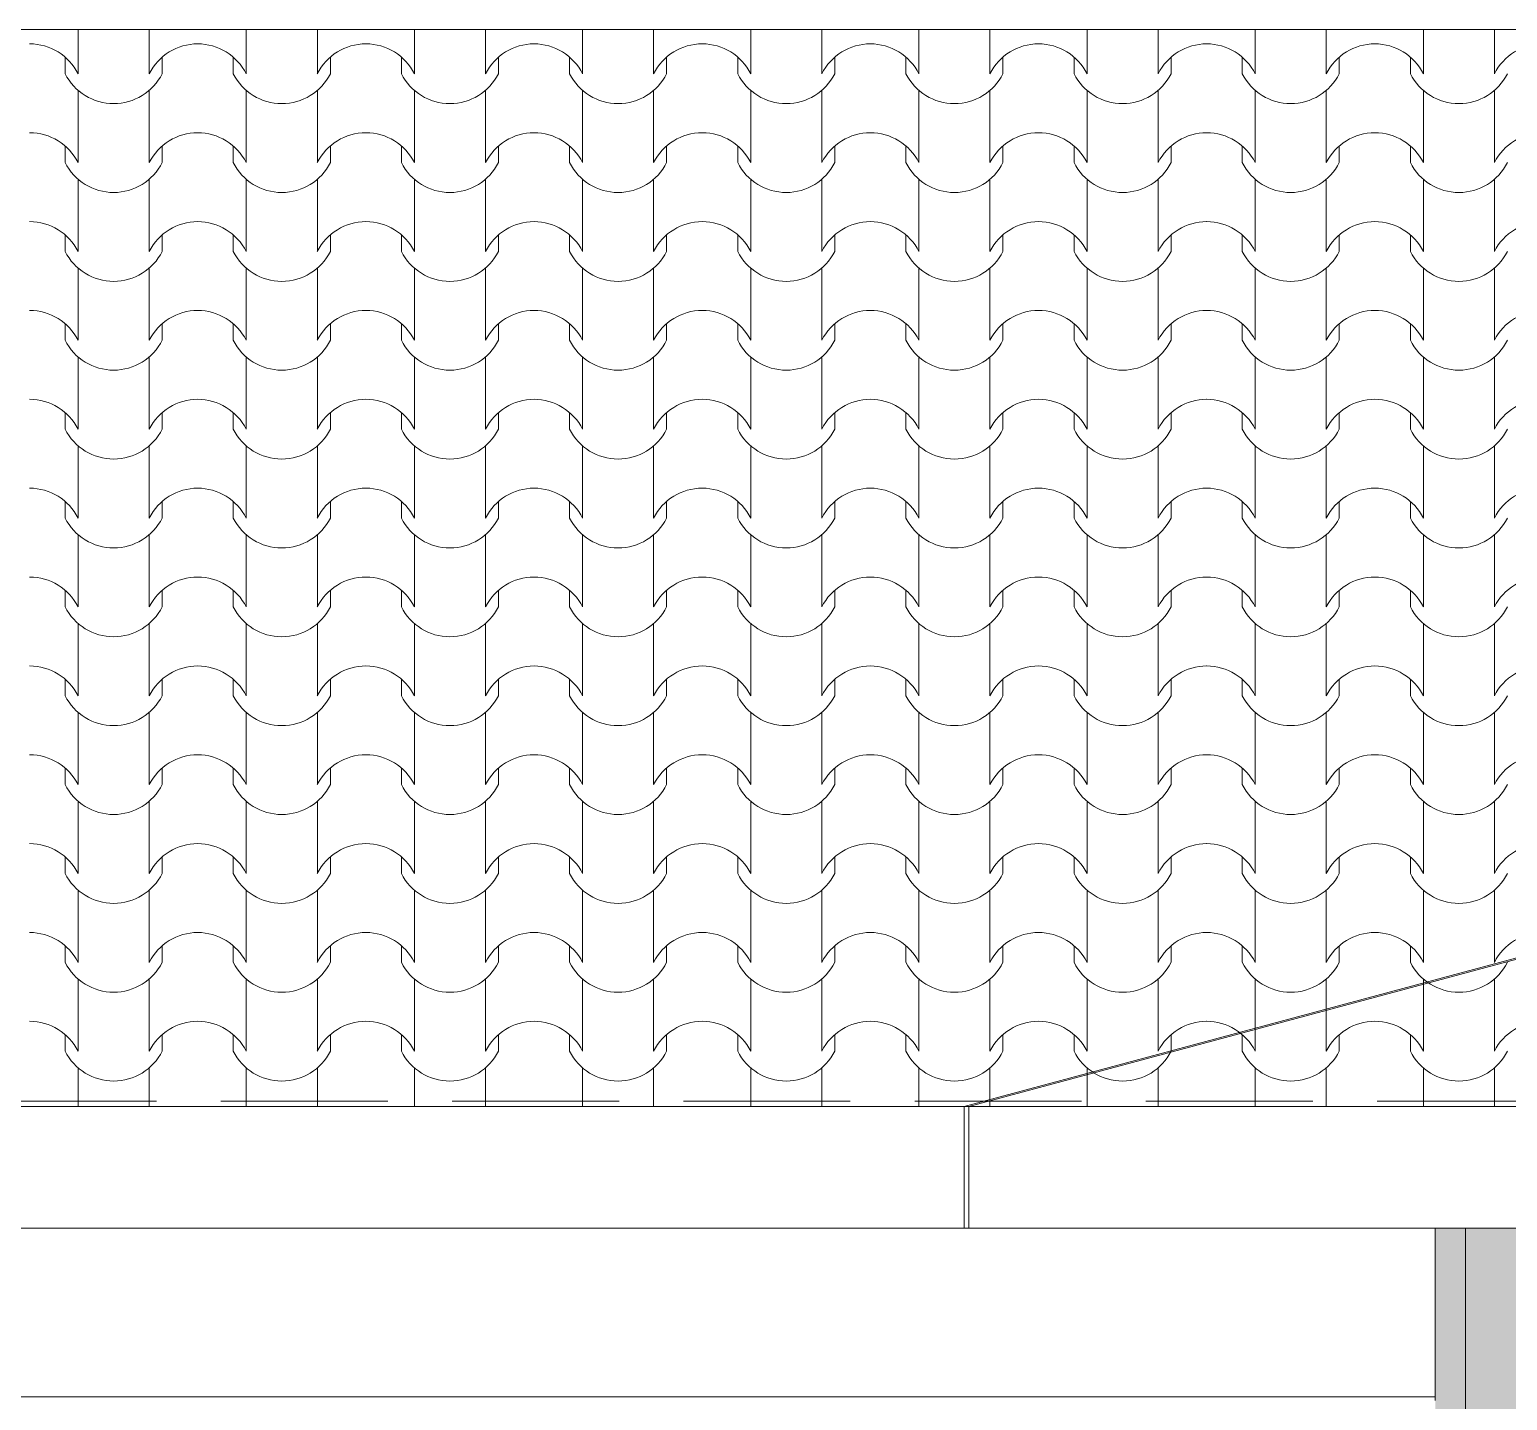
# Model space of a CAD drawing. Header units: millimetres. Extents: x 323482 to 503016, y 8175 to 72038.
# Drawn here: x 458866 to 461366, y 31971 to 34290 of the extents above; entities that cross this region are included whole.
import ezdxf

# ---------------------------------------------------------------- set-up
doc = ezdxf.new("R2010")
doc.units = ezdxf.units.MM
doc.header["$MEASUREMENT"] = 0
doc.linetypes.add('Hidden Line', pattern=[391.222223, 282.222223, -109])
for name, color, linetype, lineweight in [('2D Drafting - General_Pen_No__101', 252, 'Continuous', 13), ('Shell - Roof_Pen_No__120', 7, 'Continuous', 13), ('Structural - Bearing_Pen_No__120', 7, 'Continuous', 13)]:
    doc.layers.add(name, color=color, linetype=linetype, lineweight=lineweight)
doc.layers.add('2D Drafting - General_Pen_No__102', color=7, linetype='Continuous', lineweight=13, true_color=0xcccccc)
doc.layers.add('Structural - Bearing_Pen_No__83', color=7, linetype='Continuous', lineweight=13, true_color=0xff9955)

# ---------------------------------------------------------------- blocks, each defined once
blk = doc.blocks.new('*X4')
at = {"layer": '2D Drafting - General_Pen_No__101', "color": 252, "linetype": 'Continuous', "lineweight": 13}
for p, q in [((458948.4, 34290.4), (458948.4, 34276.6)), ((459068.6, 34290.4), (459068.6, 34276.6)), ((459232.8, 34290.4), (459232.8, 34276.6)), ((459353.1, 34290.4), (459353.1, 34276.6)), ((459517.3, 34290.4), (459517.3, 34276.6)), ((459637.6, 34290.4), (459637.6, 34276.6)), ((459801.8, 34290.4), (459801.8, 34276.6)), ((459922, 34290.4), (459922, 34276.6)), ((460086.3, 34290.4), (460086.3, 34276.6)), ((460206.5, 34290.4), (460206.5, 34276.6)), ((460370.8, 34290.4), (460370.8, 34276.6)), ((460491, 34290.4), (460491, 34276.6)), ((460655.2, 34290.4), (460655.2, 34276.6)), ((460775.5, 34290.4), (460775.5, 34276.6)), ((460939.7, 34290.4), (460939.7, 34276.6)), ((461060, 34290.4), (461060, 34276.6)), ((461224.2, 34290.4), (461224.2, 34276.6)), ((461344.4, 34290.4), (461344.4, 34276.6)), ((458948.4, 34276.6), (458948.4, 34215.7)), ((459068.6, 34276.6), (459068.6, 34215.7)), ((459232.8, 34276.6), (459232.8, 34215.7)), ((459353.1, 34276.6), (459353.1, 34215.7)), ((459517.3, 34276.6), (459517.3, 34215.7)), ((459637.6, 34276.6), (459637.6, 34215.7)), ((459801.8, 34276.6), (459801.8, 34215.7)), ((459922, 34276.6), (459922, 34215.7)), ((460086.3, 34276.6), (460086.3, 34215.7)), ((460206.5, 34276.6), (460206.5, 34215.7)), ((460370.8, 34276.6), (460370.8, 34215.7)), ((460491, 34276.6), (460491, 34215.7)), ((460655.2, 34276.6), (460655.2, 34215.7)), ((460775.5, 34276.6), (460775.5, 34215.7)), ((460939.7, 34276.6), (460939.7, 34215.7)), ((461060, 34276.6), (461060, 34215.7)), ((461224.2, 34276.6), (461224.2, 34215.7)), ((461344.4, 34276.6), (461344.4, 34215.7)), ((458926.4, 34243.7), (458926.4, 34215.7)), ((459090.6, 34243.7), (459090.6, 34215.7)), ((459210.8, 34243.7), (459210.8, 34215.7)), ((459375.1, 34243.7), (459375.1, 34215.7)), ((459495.3, 34243.7), (459495.3, 34215.7)), ((459659.6, 34243.7), (459659.6, 34215.7)), ((459779.8, 34243.7), (459779.8, 34215.7)), ((459944, 34243.7), (459944, 34215.7)), ((460064.3, 34243.7), (460064.3, 34215.7)), ((460228.5, 34243.7), (460228.5, 34215.7)), ((460348.8, 34243.7), (460348.8, 34215.7)), ((460513, 34243.7), (460513, 34215.7)), ((460633.2, 34243.7), (460633.2, 34215.7)), ((460797.5, 34243.7), (460797.5, 34215.7)), ((460917.7, 34243.7), (460917.7, 34215.7)), ((461082, 34243.7), (461082, 34215.7)), ((461202.2, 34243.7), (461202.2, 34215.7)), ((458948.4, 34187.3), (458948.4, 34126.3)), ((459068.6, 34187.3), (459068.6, 34126.3)), ((459232.8, 34187.3), (459232.8, 34126.3)), ((459353.1, 34187.3), (459353.1, 34126.3)), ((459517.3, 34187.3), (459517.3, 34126.3)), ((459637.6, 34187.3), (459637.6, 34126.3)), ((459801.8, 34187.3), (459801.8, 34126.3)), ((459922, 34187.3), (459922, 34126.3)), ((460086.3, 34187.3), (460086.3, 34126.3)), ((460206.5, 34187.3), (460206.5, 34126.3)), ((460370.8, 34187.3), (460370.8, 34126.3)), ((460491, 34187.3), (460491, 34126.3)), ((460655.2, 34187.3), (460655.2, 34126.3)), ((460775.5, 34187.3), (460775.5, 34126.3)), ((460939.7, 34187.3), (460939.7, 34126.3)), ((461060, 34187.3), (461060, 34126.3)), ((461224.2, 34187.3), (461224.2, 34126.3)), ((461344.4, 34187.3), (461344.4, 34126.3)), ((458948.4, 34126.3), (458948.4, 34065.3)), ((459068.6, 34126.3), (459068.6, 34065.3)), ((459232.8, 34126.3), (459232.8, 34065.3)), ((459353.1, 34126.3), (459353.1, 34065.3)), ((459517.3, 34126.3), (459517.3, 34065.3)), ((459637.6, 34126.3), (459637.6, 34065.3)), ((459801.8, 34126.3), (459801.8, 34065.3)), ((459922, 34126.3), (459922, 34065.3)), ((460086.3, 34126.3), (460086.3, 34065.3)), ((460206.5, 34126.3), (460206.5, 34065.3)), ((460370.8, 34126.3), (460370.8, 34065.3)), ((460491, 34126.3), (460491, 34065.3)), ((460655.2, 34126.3), (460655.2, 34065.3)), ((460775.5, 34126.3), (460775.5, 34065.3)), ((460939.7, 34126.3), (460939.7, 34065.3)), ((461060, 34126.3), (461060, 34065.3)), ((461224.2, 34126.3), (461224.2, 34065.3)), ((461344.4, 34126.3), (461344.4, 34065.3)), ((458926.4, 34093.4), (458926.4, 34065.3)), ((459090.6, 34093.4), (459090.6, 34065.3)), ((459210.8, 34093.4), (459210.8, 34065.3)), ((459375.1, 34093.4), (459375.1, 34065.3)), ((459495.3, 34093.4), (459495.3, 34065.3)), ((459659.6, 34093.4), (459659.6, 34065.3)), ((459779.8, 34093.4), (459779.8, 34065.3)), ((459944, 34093.4), (459944, 34065.3)), ((460064.3, 34093.4), (460064.3, 34065.3)), ((460228.5, 34093.4), (460228.5, 34065.3)), ((460348.8, 34093.4), (460348.8, 34065.3)), ((460513, 34093.4), (460513, 34065.3)), ((460633.2, 34093.4), (460633.2, 34065.3)), ((460797.5, 34093.4), (460797.5, 34065.3)), ((460917.7, 34093.4), (460917.7, 34065.3)), ((461082, 34093.4), (461082, 34065.3)), ((461202.2, 34093.4), (461202.2, 34065.3)), ((458948.4, 34036.9), (458948.4, 33976)), ((459068.6, 34036.9), (459068.6, 33976)), ((459232.8, 34036.9), (459232.8, 33976)), ((459353.1, 34036.9), (459353.1, 33976)), ((459517.3, 34036.9), (459517.3, 33976)), ((459637.6, 34036.9), (459637.6, 33976)), ((459801.8, 34036.9), (459801.8, 33976)), ((459922, 34036.9), (459922, 33976)), ((460086.3, 34036.9), (460086.3, 33976)), ((460206.5, 34036.9), (460206.5, 33976)), ((460370.8, 34036.9), (460370.8, 33976)), ((460491, 34036.9), (460491, 33976)), ((460655.2, 34036.9), (460655.2, 33976)), ((460775.5, 34036.9), (460775.5, 33976)), ((460939.7, 34036.9), (460939.7, 33976)), ((461060, 34036.9), (461060, 33976)), ((461224.2, 34036.9), (461224.2, 33976)), ((461344.4, 34036.9), (461344.4, 33976)), ((458948.4, 33976), (458948.4, 33915)), ((459068.6, 33976), (459068.6, 33915)), ((459232.8, 33976), (459232.8, 33915)), ((459353.1, 33976), (459353.1, 33915)), ((459517.3, 33976), (459517.3, 33915)), ((459637.6, 33976), (459637.6, 33915)), ((459801.8, 33976), (459801.8, 33915)), ((459922, 33976), (459922, 33915)), ((460086.3, 33976), (460086.3, 33915)), ((460206.5, 33976), (460206.5, 33915)), ((460370.8, 33976), (460370.8, 33915)), ((460491, 33976), (460491, 33915)), ((460655.2, 33976), (460655.2, 33915)), ((460775.5, 33976), (460775.5, 33915)), ((460939.7, 33976), (460939.7, 33915)), ((461060, 33976), (461060, 33915)), ((461224.2, 33976), (461224.2, 33915)), ((461344.4, 33976), (461344.4, 33915)), ((458926.4, 33943), (458926.4, 33915)), ((459090.6, 33943), (459090.6, 33915)), ((459210.8, 33943), (459210.8, 33915)), ((459375.1, 33943), (459375.1, 33915)), ((459495.3, 33943), (459495.3, 33915)), ((459659.6, 33943), (459659.6, 33915)), ((459779.8, 33943), (459779.8, 33915)), ((459944, 33943), (459944, 33915)), ((460064.3, 33943), (460064.3, 33915)), ((460228.5, 33943), (460228.5, 33915)), ((460348.8, 33943), (460348.8, 33915)), ((460513, 33943), (460513, 33915)), ((460633.2, 33943), (460633.2, 33915)), ((460797.5, 33943), (460797.5, 33915)), ((460917.7, 33943), (460917.7, 33915)), ((461082, 33943), (461082, 33915)), ((461202.2, 33943), (461202.2, 33915)), ((458948.4, 33886.6), (458948.4, 33825.6)), ((459068.6, 33886.6), (459068.6, 33825.6)), ((459232.8, 33886.6), (459232.8, 33825.6)), ((459353.1, 33886.6), (459353.1, 33825.6)), ((459517.3, 33886.6), (459517.3, 33825.6)), ((459637.6, 33886.6), (459637.6, 33825.6)), ((459801.8, 33886.6), (459801.8, 33825.6)), ((459922, 33886.6), (459922, 33825.6)), ((460086.3, 33886.6), (460086.3, 33825.6)), ((460206.5, 33886.6), (460206.5, 33825.6)), ((460370.8, 33886.6), (460370.8, 33825.6)), ((460491, 33886.6), (460491, 33825.6)), ((460655.2, 33886.6), (460655.2, 33825.6)), ((460775.5, 33886.6), (460775.5, 33825.6)), ((460939.7, 33886.6), (460939.7, 33825.6)), ((461060, 33886.6), (461060, 33825.6)), ((461224.2, 33886.6), (461224.2, 33825.6)), ((461344.4, 33886.6), (461344.4, 33825.6)), ((458948.4, 33825.6), (458948.4, 33764.7)), ((459068.6, 33825.6), (459068.6, 33764.7)), ((459232.8, 33825.6), (459232.8, 33764.7)), ((459353.1, 33825.6), (459353.1, 33764.7)), ((459517.3, 33825.6), (459517.3, 33764.7)), ((459637.6, 33825.6), (459637.6, 33764.7)), ((459801.8, 33825.6), (459801.8, 33764.7)), ((459922, 33825.6), (459922, 33764.7)), ((460086.3, 33825.6), (460086.3, 33764.7)), ((460206.5, 33825.6), (460206.5, 33764.7)), ((460370.8, 33825.6), (460370.8, 33764.7)), ((460491, 33825.6), (460491, 33764.7)), ((460655.2, 33825.6), (460655.2, 33764.7)), ((460775.5, 33825.6), (460775.5, 33764.7)), ((460939.7, 33825.6), (460939.7, 33764.7)), ((461060, 33825.6), (461060, 33764.7)), ((461224.2, 33825.6), (461224.2, 33764.7)), ((461344.4, 33825.6), (461344.4, 33764.7)), ((458926.4, 33792.7), (458926.4, 33764.7)), ((459090.6, 33792.7), (459090.6, 33764.7)), ((459210.8, 33792.7), (459210.8, 33764.7)), ((459375.1, 33792.7), (459375.1, 33764.7)), ((459495.3, 33792.7), (459495.3, 33764.7)), ((459659.6, 33792.7), (459659.6, 33764.7)), ((459779.8, 33792.7), (459779.8, 33764.7)), ((459944, 33792.7), (459944, 33764.7)), ((460064.3, 33792.7), (460064.3, 33764.7)), ((460228.5, 33792.7), (460228.5, 33764.7)), ((460348.8, 33792.7), (460348.8, 33764.7)), ((460513, 33792.7), (460513, 33764.7)), ((460633.2, 33792.7), (460633.2, 33764.7)), ((460797.5, 33792.7), (460797.5, 33764.7)), ((460917.7, 33792.7), (460917.7, 33764.7)), ((461082, 33792.7), (461082, 33764.7)), ((461202.2, 33792.7), (461202.2, 33764.7)), ((458948.4, 33736.3), (458948.4, 33675.3)), ((459068.6, 33736.3), (459068.6, 33675.3)), ((459232.8, 33736.3), (459232.8, 33675.3)), ((459353.1, 33736.3), (459353.1, 33675.3)), ((459517.3, 33736.3), (459517.3, 33675.3)), ((459637.6, 33736.3), (459637.6, 33675.3)), ((459801.8, 33736.3), (459801.8, 33675.3)), ((459922, 33736.3), (459922, 33675.3)), ((460086.3, 33736.3), (460086.3, 33675.3)), ((460206.5, 33736.3), (460206.5, 33675.3)), ((460370.8, 33736.3), (460370.8, 33675.3)), ((460491, 33736.3), (460491, 33675.3)), ((460655.2, 33736.3), (460655.2, 33675.3)), ((460775.5, 33736.3), (460775.5, 33675.3)), ((460939.7, 33736.3), (460939.7, 33675.3)), ((461060, 33736.3), (461060, 33675.3)), ((461224.2, 33736.3), (461224.2, 33675.3)), ((461344.4, 33736.3), (461344.4, 33675.3)), ((458948.4, 33675.3), (458948.4, 33614.3)), ((459068.6, 33675.3), (459068.6, 33614.3)), ((459232.8, 33675.3), (459232.8, 33614.3)), ((459353.1, 33675.3), (459353.1, 33614.3)), ((459517.3, 33675.3), (459517.3, 33614.3)), ((459637.6, 33675.3), (459637.6, 33614.3)), ((459801.8, 33675.3), (459801.8, 33614.3)), ((459922, 33675.3), (459922, 33614.3)), ((460086.3, 33675.3), (460086.3, 33614.3)), ((460206.5, 33675.3), (460206.5, 33614.3)), ((460370.8, 33675.3), (460370.8, 33614.3)), ((460491, 33675.3), (460491, 33614.3)), ((460655.2, 33675.3), (460655.2, 33614.3)), ((460775.5, 33675.3), (460775.5, 33614.3)), ((460939.7, 33675.3), (460939.7, 33614.3)), ((461060, 33675.3), (461060, 33614.3)), ((461224.2, 33675.3), (461224.2, 33614.3)), ((461344.4, 33675.3), (461344.4, 33614.3)), ((458926.4, 33642.3), (458926.4, 33614.3)), ((459090.6, 33642.3), (459090.6, 33614.3)), ((459210.8, 33642.3), (459210.8, 33614.3)), ((459375.1, 33642.3), (459375.1, 33614.3)), ((459495.3, 33642.3), (459495.3, 33614.3)), ((459659.6, 33642.3), (459659.6, 33614.3)), ((459779.8, 33642.3), (459779.8, 33614.3)), ((459944, 33642.3), (459944, 33614.3)), ((460064.3, 33642.3), (460064.3, 33614.3)), ((460228.5, 33642.3), (460228.5, 33614.3)), ((460348.8, 33642.3), (460348.8, 33614.3)), ((460513, 33642.3), (460513, 33614.3)), ((460633.2, 33642.3), (460633.2, 33614.3)), ((460797.5, 33642.3), (460797.5, 33614.3)), ((460917.7, 33642.3), (460917.7, 33614.3)), ((461082, 33642.3), (461082, 33614.3)), ((461202.2, 33642.3), (461202.2, 33614.3)), ((458948.4, 33585.9), (458948.4, 33524.9)), ((459068.6, 33585.9), (459068.6, 33524.9)), ((459232.8, 33585.9), (459232.8, 33524.9)), ((459353.1, 33585.9), (459353.1, 33524.9)), ((459517.3, 33585.9), (459517.3, 33524.9)), ((459637.6, 33585.9), (459637.6, 33524.9)), ((459801.8, 33585.9), (459801.8, 33524.9)), ((459922, 33585.9), (459922, 33524.9)), ((460086.3, 33585.9), (460086.3, 33524.9)), ((460206.5, 33585.9), (460206.5, 33524.9)), ((460370.8, 33585.9), (460370.8, 33524.9)), ((460491, 33585.9), (460491, 33524.9)), ((460655.2, 33585.9), (460655.2, 33524.9)), ((460775.5, 33585.9), (460775.5, 33524.9)), ((460939.7, 33585.9), (460939.7, 33524.9)), ((461060, 33585.9), (461060, 33524.9)), ((461224.2, 33585.9), (461224.2, 33524.9)), ((461344.4, 33585.9), (461344.4, 33524.9)), ((458948.4, 33524.9), (458948.4, 33464)), ((459068.6, 33524.9), (459068.6, 33464)), ((459232.8, 33524.9), (459232.8, 33464)), ((459353.1, 33524.9), (459353.1, 33464)), ((459517.3, 33524.9), (459517.3, 33464)), ((459637.6, 33524.9), (459637.6, 33464)), ((459801.8, 33524.9), (459801.8, 33464)), ((459922, 33524.9), (459922, 33464)), ((460086.3, 33524.9), (460086.3, 33464)), ((460206.5, 33524.9), (460206.5, 33464)), ((460370.8, 33524.9), (460370.8, 33464)), ((460491, 33524.9), (460491, 33464)), ((460655.2, 33524.9), (460655.2, 33464)), ((460775.5, 33524.9), (460775.5, 33464)), ((460939.7, 33524.9), (460939.7, 33464)), ((461060, 33524.9), (461060, 33464)), ((461224.2, 33524.9), (461224.2, 33464)), ((461344.4, 33524.9), (461344.4, 33464)), ((458926.4, 33492), (458926.4, 33464)), ((459090.6, 33492), (459090.6, 33464)), ((459210.8, 33492), (459210.8, 33464)), ((459375.1, 33492), (459375.1, 33464)), ((459495.3, 33492), (459495.3, 33464)), ((459659.6, 33492), (459659.6, 33464)), ((459779.8, 33492), (459779.8, 33464)), ((459944, 33492), (459944, 33464)), ((460064.3, 33492), (460064.3, 33464)), ((460228.5, 33492), (460228.5, 33464)), ((460348.8, 33492), (460348.8, 33464)), ((460513, 33492), (460513, 33464)), ((460633.2, 33492), (460633.2, 33464)), ((460797.5, 33492), (460797.5, 33464)), ((460917.7, 33492), (460917.7, 33464)), ((461082, 33492), (461082, 33464)), ((461202.2, 33492), (461202.2, 33464)), ((458948.4, 33435.6), (458948.4, 33374.6)), ((459068.6, 33435.6), (459068.6, 33374.6)), ((459232.8, 33435.6), (459232.8, 33374.6)), ((459353.1, 33435.6), (459353.1, 33374.6)), ((459517.3, 33435.6), (459517.3, 33374.6)), ((459637.6, 33435.6), (459637.6, 33374.6)), ((459801.8, 33435.6), (459801.8, 33374.6)), ((459922, 33435.6), (459922, 33374.6)), ((460086.3, 33435.6), (460086.3, 33374.6)), ((460206.5, 33435.6), (460206.5, 33374.6)), ((460370.8, 33435.6), (460370.8, 33374.6)), ((460491, 33435.6), (460491, 33374.6)), ((460655.2, 33435.6), (460655.2, 33374.6)), ((460775.5, 33435.6), (460775.5, 33374.6)), ((460939.7, 33435.6), (460939.7, 33374.6)), ((461060, 33435.6), (461060, 33374.6)), ((461224.2, 33435.6), (461224.2, 33374.6)), ((461344.4, 33435.6), (461344.4, 33374.6)), ((458948.4, 33374.6), (458948.4, 33313.6)), ((459068.6, 33374.6), (459068.6, 33313.6)), ((459232.8, 33374.6), (459232.8, 33313.6)), ((459353.1, 33374.6), (459353.1, 33313.6)), ((459517.3, 33374.6), (459517.3, 33313.6)), ((459637.6, 33374.6), (459637.6, 33313.6)), ((459801.8, 33374.6), (459801.8, 33313.6)), ((459922, 33374.6), (459922, 33313.6)), ((460086.3, 33374.6), (460086.3, 33313.6)), ((460206.5, 33374.6), (460206.5, 33313.6)), ((460370.8, 33374.6), (460370.8, 33313.6)), ((460491, 33374.6), (460491, 33313.6)), ((460655.2, 33374.6), (460655.2, 33313.6)), ((460775.5, 33374.6), (460775.5, 33313.6)), ((460939.7, 33374.6), (460939.7, 33313.6)), ((461060, 33374.6), (461060, 33313.6)), ((461224.2, 33374.6), (461224.2, 33313.6)), ((461344.4, 33374.6), (461344.4, 33313.6)), ((458926.4, 33341.7), (458926.4, 33313.6)), ((459090.6, 33341.7), (459090.6, 33313.6)), ((459210.8, 33341.7), (459210.8, 33313.6)), ((459375.1, 33341.7), (459375.1, 33313.6)), ((459495.3, 33341.7), (459495.3, 33313.6)), ((459659.6, 33341.7), (459659.6, 33313.6)), ((459779.8, 33341.7), (459779.8, 33313.6)), ((459944, 33341.7), (459944, 33313.6)), ((460064.3, 33341.7), (460064.3, 33313.6)), ((460228.5, 33341.7), (460228.5, 33313.6)), ((460348.8, 33341.7), (460348.8, 33313.6)), ((460513, 33341.7), (460513, 33313.6)), ((460633.2, 33341.7), (460633.2, 33313.6)), ((460797.5, 33341.7), (460797.5, 33313.6)), ((460917.7, 33341.7), (460917.7, 33313.6)), ((461082, 33341.7), (461082, 33313.6)), ((461202.2, 33341.7), (461202.2, 33313.6)), ((458948.4, 33285.2), (458948.4, 33224.3)), ((459068.6, 33285.2), (459068.6, 33224.3)), ((459232.8, 33285.2), (459232.8, 33224.3)), ((459353.1, 33285.2), (459353.1, 33224.3)), ((459517.3, 33285.2), (459517.3, 33224.3)), ((459637.6, 33285.2), (459637.6, 33224.3)), ((459801.8, 33285.2), (459801.8, 33224.3)), ((459922, 33285.2), (459922, 33224.3)), ((460086.3, 33285.2), (460086.3, 33224.3)), ((460206.5, 33285.2), (460206.5, 33224.3)), ((460370.8, 33285.2), (460370.8, 33224.3)), ((460491, 33285.2), (460491, 33224.3)), ((460655.2, 33285.2), (460655.2, 33224.3)), ((460775.5, 33285.2), (460775.5, 33224.3)), ((460939.7, 33285.2), (460939.7, 33224.3)), ((461060, 33285.2), (461060, 33224.3)), ((461224.2, 33285.2), (461224.2, 33224.3)), ((461344.4, 33285.2), (461344.4, 33224.3)), ((458948.4, 33224.3), (458948.4, 33163.3)), ((459068.6, 33224.3), (459068.6, 33163.3)), ((459232.8, 33224.3), (459232.8, 33163.3)), ((459353.1, 33224.3), (459353.1, 33163.3)), ((459517.3, 33224.3), (459517.3, 33163.3)), ((459637.6, 33224.3), (459637.6, 33163.3)), ((459801.8, 33224.3), (459801.8, 33163.3)), ((459922, 33224.3), (459922, 33163.3)), ((460086.3, 33224.3), (460086.3, 33163.3)), ((460206.5, 33224.3), (460206.5, 33163.3)), ((460370.8, 33224.3), (460370.8, 33163.3)), ((460491, 33224.3), (460491, 33163.3)), ((460655.2, 33224.3), (460655.2, 33163.3)), ((460775.5, 33224.3), (460775.5, 33163.3)), ((460939.7, 33224.3), (460939.7, 33163.3)), ((461060, 33224.3), (461060, 33163.3)), ((461224.2, 33224.3), (461224.2, 33163.3)), ((461344.4, 33224.3), (461344.4, 33163.3)), ((458926.4, 33191.3), (458926.4, 33163.3)), ((459090.6, 33191.3), (459090.6, 33163.3)), ((459210.8, 33191.3), (459210.8, 33163.3)), ((459375.1, 33191.3), (459375.1, 33163.3)), ((459495.3, 33191.3), (459495.3, 33163.3)), ((459659.6, 33191.3), (459659.6, 33163.3)), ((459779.8, 33191.3), (459779.8, 33163.3)), ((459944, 33191.3), (459944, 33163.3)), ((460064.3, 33191.3), (460064.3, 33163.3)), ((460228.5, 33191.3), (460228.5, 33163.3)), ((460348.8, 33191.3), (460348.8, 33163.3)), ((460513, 33191.3), (460513, 33163.3)), ((460633.2, 33191.3), (460633.2, 33163.3)), ((460797.5, 33191.3), (460797.5, 33163.3)), ((460917.7, 33191.3), (460917.7, 33163.3)), ((461082, 33191.3), (461082, 33163.3)), ((461202.2, 33191.3), (461202.2, 33163.3)), ((458948.4, 33134.9), (458948.4, 33073.9)), ((459068.6, 33134.9), (459068.6, 33073.9)), ((459232.8, 33134.9), (459232.8, 33073.9)), ((459353.1, 33134.9), (459353.1, 33073.9)), ((459517.3, 33134.9), (459517.3, 33073.9)), ((459637.6, 33134.9), (459637.6, 33073.9)), ((459801.8, 33134.9), (459801.8, 33073.9)), ((459922, 33134.9), (459922, 33073.9)), ((460086.3, 33134.9), (460086.3, 33073.9)), ((460206.5, 33134.9), (460206.5, 33073.9)), ((460370.8, 33134.9), (460370.8, 33073.9)), ((460491, 33134.9), (460491, 33073.9)), ((460655.2, 33134.9), (460655.2, 33073.9)), ((460775.5, 33134.9), (460775.5, 33073.9)), ((460939.7, 33134.9), (460939.7, 33073.9)), ((461060, 33134.9), (461060, 33073.9)), ((461224.2, 33134.9), (461224.2, 33073.9)), ((461344.4, 33134.9), (461344.4, 33073.9)), ((458948.4, 33073.9), (458948.4, 33013)), ((459068.6, 33073.9), (459068.6, 33013)), ((459232.8, 33073.9), (459232.8, 33013)), ((459353.1, 33073.9), (459353.1, 33013)), ((459517.3, 33073.9), (459517.3, 33013)), ((459637.6, 33073.9), (459637.6, 33013)), ((459801.8, 33073.9), (459801.8, 33013)), ((459922, 33073.9), (459922, 33013)), ((460086.3, 33073.9), (460086.3, 33013)), ((460206.5, 33073.9), (460206.5, 33013)), ((460370.8, 33073.9), (460370.8, 33013)), ((460491, 33073.9), (460491, 33013)), ((460655.2, 33073.9), (460655.2, 33013)), ((460775.5, 33073.9), (460775.5, 33013)), ((460939.7, 33073.9), (460939.7, 33013)), ((461060, 33073.9), (461060, 33013)), ((461224.2, 33073.9), (461224.2, 33013)), ((461344.4, 33073.9), (461344.4, 33013)), ((458926.4, 33041), (458926.4, 33013)), ((459090.6, 33041), (459090.6, 33013)), ((459210.8, 33041), (459210.8, 33013)), ((459375.1, 33041), (459375.1, 33013)), ((459495.3, 33041), (459495.3, 33013)), ((459659.6, 33041), (459659.6, 33013)), ((459779.8, 33041), (459779.8, 33013)), ((459944, 33041), (459944, 33013)), ((460064.3, 33041), (460064.3, 33013)), ((460228.5, 33041), (460228.5, 33013)), ((460348.8, 33041), (460348.8, 33013)), ((460513, 33041), (460513, 33013)), ((460633.2, 33041), (460633.2, 33013)), ((460797.5, 33041), (460797.5, 33013)), ((460917.7, 33041), (460917.7, 33013)), ((461082, 33041), (461082, 33013)), ((461202.2, 33041), (461202.2, 33013)), ((458948.4, 32984.6), (458948.4, 32923.6)), ((459068.6, 32984.6), (459068.6, 32923.6)), ((459232.8, 32984.6), (459232.8, 32923.6)), ((459353.1, 32984.6), (459353.1, 32923.6)), ((459517.3, 32984.6), (459517.3, 32923.6)), ((459637.6, 32984.6), (459637.6, 32923.6)), ((459801.8, 32984.6), (459801.8, 32923.6)), ((459922, 32984.6), (459922, 32923.6)), ((460086.3, 32984.6), (460086.3, 32923.6)), ((460206.5, 32984.6), (460206.5, 32923.6)), ((460370.8, 32984.6), (460370.8, 32923.6)), ((460491, 32984.6), (460491, 32923.6)), ((460655.2, 32984.6), (460655.2, 32923.6)), ((460775.5, 32984.6), (460775.5, 32923.6)), ((460939.7, 32984.6), (460939.7, 32923.6)), ((461060, 32984.6), (461060, 32923.6)), ((461224.2, 32984.6), (461224.2, 32923.6)), ((461344.4, 32984.6), (461344.4, 32923.6)), ((458948.4, 32923.6), (458948.4, 32862.6)), ((459068.6, 32923.6), (459068.6, 32862.6)), ((459232.8, 32923.6), (459232.8, 32862.6)), ((459353.1, 32923.6), (459353.1, 32862.6)), ((459517.3, 32923.6), (459517.3, 32862.6)), ((459637.6, 32923.6), (459637.6, 32862.6)), ((459801.8, 32923.6), (459801.8, 32862.6)), ((459922, 32923.6), (459922, 32862.6)), ((460086.3, 32923.6), (460086.3, 32862.6)), ((460206.5, 32923.6), (460206.5, 32862.6)), ((460370.8, 32923.6), (460370.8, 32862.6)), ((460491, 32923.6), (460491, 32862.6)), ((460655.2, 32923.6), (460655.2, 32862.6)), ((460775.5, 32923.6), (460775.5, 32862.6)), ((460939.7, 32923.6), (460939.7, 32862.6)), ((461060, 32923.6), (461060, 32862.6)), ((461224.2, 32923.6), (461224.2, 32862.6)), ((461344.4, 32923.6), (461344.4, 32862.6)), ((458926.4, 32890.7), (458926.4, 32862.6)), ((459090.6, 32890.7), (459090.6, 32862.6)), ((459210.8, 32890.7), (459210.8, 32862.6)), ((459375.1, 32890.7), (459375.1, 32862.6)), ((459495.3, 32890.7), (459495.3, 32862.6)), ((459659.6, 32890.7), (459659.6, 32862.6)), ((459779.8, 32890.7), (459779.8, 32862.6)), ((459944, 32890.7), (459944, 32862.6)), ((460064.3, 32890.7), (460064.3, 32862.6)), ((460228.5, 32890.7), (460228.5, 32862.6)), ((460348.8, 32890.7), (460348.8, 32862.6)), ((460513, 32890.7), (460513, 32862.6)), ((460633.2, 32890.7), (460633.2, 32862.6)), ((460797.5, 32890.7), (460797.5, 32862.6)), ((460917.7, 32890.7), (460917.7, 32862.6)), ((461082, 32890.7), (461082, 32862.6)), ((461202.2, 32890.7), (461202.2, 32862.6)), ((458948.4, 32834.2), (458948.4, 32773.3)), ((459068.6, 32834.2), (459068.6, 32773.3)), ((459232.8, 32834.2), (459232.8, 32773.3)), ((459353.1, 32834.2), (459353.1, 32773.3)), ((459517.3, 32834.2), (459517.3, 32773.3)), ((459637.6, 32834.2), (459637.6, 32773.3)), ((459801.8, 32834.2), (459801.8, 32773.3)), ((459922, 32834.2), (459922, 32773.3)), ((460086.3, 32834.2), (460086.3, 32773.3)), ((460206.5, 32834.2), (460206.5, 32773.3)), ((460370.8, 32834.2), (460370.8, 32773.3)), ((460491, 32834.2), (460491, 32773.3)), ((460655.2, 32834.2), (460655.2, 32773.3)), ((460775.5, 32834.2), (460775.5, 32773.3)), ((460939.7, 32834.2), (460939.7, 32773.3)), ((461060, 32834.2), (461060, 32773.3)), ((461224.2, 32834.2), (461224.2, 32773.3)), ((461344.4, 32834.2), (461344.4, 32773.3)), ((458948.4, 32773.3), (458948.4, 32712.3)), ((459068.6, 32773.3), (459068.6, 32712.3)), ((459232.8, 32773.3), (459232.8, 32712.3)), ((459353.1, 32773.3), (459353.1, 32712.3)), ((459517.3, 32773.3), (459517.3, 32712.3)), ((459637.6, 32773.3), (459637.6, 32712.3)), ((459801.8, 32773.3), (459801.8, 32712.3)), ((459922, 32773.3), (459922, 32712.3)), ((460086.3, 32773.3), (460086.3, 32712.3)), ((460206.5, 32773.3), (460206.5, 32712.3)), ((460370.8, 32773.3), (460370.8, 32712.3)), ((460491, 32773.3), (460491, 32712.3)), ((460655.2, 32773.3), (460655.2, 32712.3)), ((460775.5, 32773.3), (460775.5, 32712.3)), ((460939.7, 32773.3), (460939.7, 32712.3)), ((461060, 32773.3), (461060, 32712.3)), ((461224.2, 32773.3), (461224.2, 32712.3)), ((461344.4, 32773.3), (461344.4, 32712.3)), ((458926.4, 32740.3), (458926.4, 32712.3)), ((459090.6, 32740.3), (459090.6, 32712.3)), ((459210.8, 32740.3), (459210.8, 32712.3)), ((459375.1, 32740.3), (459375.1, 32712.3)), ((459495.3, 32740.3), (459495.3, 32712.3)), ((459659.6, 32740.3), (459659.6, 32712.3)), ((459779.8, 32740.3), (459779.8, 32712.3)), ((459944, 32740.3), (459944, 32712.3)), ((460064.3, 32740.3), (460064.3, 32712.3)), ((460228.5, 32740.3), (460228.5, 32712.3)), ((460348.8, 32740.3), (460348.8, 32712.3)), ((460513, 32740.3), (460513, 32712.3)), ((460633.2, 32740.3), (460633.2, 32712.3)), ((460797.5, 32740.3), (460797.5, 32712.3)), ((460917.7, 32740.3), (460917.7, 32712.3)), ((461082, 32740.3), (461082, 32712.3)), ((461202.2, 32740.3), (461202.2, 32712.3)), ((458948.4, 32683.9), (458948.4, 32622.9)), ((459068.6, 32683.9), (459068.6, 32622.9)), ((459232.8, 32683.9), (459232.8, 32622.9)), ((459353.1, 32683.9), (459353.1, 32622.9)), ((459517.3, 32683.9), (459517.3, 32622.9)), ((459637.6, 32683.9), (459637.6, 32622.9)), ((459801.8, 32683.9), (459801.8, 32622.9)), ((459922, 32683.9), (459922, 32622.9)), ((460086.3, 32683.9), (460086.3, 32622.9)), ((460206.5, 32683.9), (460206.5, 32622.9)), ((460370.8, 32683.9), (460370.8, 32622.9)), ((460491, 32683.9), (460491, 32622.9)), ((460655.2, 32683.9), (460655.2, 32622.9)), ((460775.5, 32683.9), (460775.5, 32622.9)), ((460939.7, 32683.9), (460939.7, 32622.9)), ((461060, 32683.9), (461060, 32622.9)), ((461224.2, 32683.9), (461224.2, 32622.9)), ((461344.4, 32683.9), (461344.4, 32622.9)), ((458948.4, 32622.9), (458948.4, 32562)), ((459068.6, 32622.9), (459068.6, 32562)), ((459232.8, 32622.9), (459232.8, 32562)), ((459353.1, 32622.9), (459353.1, 32562)), ((459517.3, 32622.9), (459517.3, 32562)), ((459637.6, 32622.9), (459637.6, 32562)), ((459801.8, 32622.9), (459801.8, 32562)), ((459922, 32622.9), (459922, 32562)), ((460086.3, 32622.9), (460086.3, 32562)), ((460206.5, 32622.9), (460206.5, 32562)), ((460370.8, 32622.9), (460370.8, 32562)), ((460491, 32622.9), (460491, 32562)), ((460655.2, 32622.9), (460655.2, 32562)), ((460775.5, 32622.9), (460775.5, 32562)), ((460939.7, 32622.9), (460939.7, 32562)), ((461060, 32622.9), (461060, 32562)), ((461224.2, 32622.9), (461224.2, 32562)), ((461344.4, 32622.9), (461344.4, 32562)), ((458926.4, 32590), (458926.4, 32562)), ((459090.6, 32590), (459090.6, 32562)), ((459210.8, 32590), (459210.8, 32562)), ((459375.1, 32590), (459375.1, 32562)), ((459495.3, 32590), (459495.3, 32562)), ((459659.6, 32590), (459659.6, 32562)), ((459779.8, 32590), (459779.8, 32562)), ((459944, 32590), (459944, 32562)), ((460064.3, 32590), (460064.3, 32562)), ((460228.5, 32590), (460228.5, 32562)), ((460348.8, 32590), (460348.8, 32562)), ((460513, 32590), (460513, 32562)), ((460633.2, 32590), (460633.2, 32562)), ((460797.5, 32590), (460797.5, 32562)), ((460917.7, 32590), (460917.7, 32562)), ((461082, 32590), (461082, 32562)), ((461202.2, 32590), (461202.2, 32562)), ((458948.4, 32533.6), (458948.4, 32472.6)), ((459068.6, 32533.6), (459068.6, 32472.6)), ((459232.8, 32533.6), (459232.8, 32472.6)), ((459353.1, 32533.6), (459353.1, 32472.6)), ((459517.3, 32533.6), (459517.3, 32472.6)), ((459637.6, 32533.6), (459637.6, 32472.6)), ((459801.8, 32533.6), (459801.8, 32472.6)), ((459922, 32533.6), (459922, 32472.6)), ((460086.3, 32533.6), (460086.3, 32472.6)), ((460206.5, 32533.6), (460206.5, 32472.6)), ((460370.8, 32533.6), (460370.8, 32472.6)), ((460491, 32533.6), (460491, 32472.6)), ((460655.2, 32533.6), (460655.2, 32472.6)), ((460775.5, 32533.6), (460775.5, 32472.6)), ((460939.7, 32533.6), (460939.7, 32472.6)), ((461060, 32533.6), (461060, 32472.6)), ((461224.2, 32533.6), (461224.2, 32472.6)), ((461344.4, 32533.6), (461344.4, 32472.6)), ((458948.4, 32472.6), (458948.4, 32468.3)), ((459068.6, 32472.6), (459068.6, 32468.3)), ((459232.8, 32472.6), (459232.8, 32468.3)), ((459353.1, 32472.6), (459353.1, 32468.3)), ((459517.3, 32472.6), (459517.3, 32468.3)), ((459637.6, 32472.6), (459637.6, 32468.3)), ((459801.8, 32472.6), (459801.8, 32468.3)), ((459922, 32472.6), (459922, 32468.3)), ((460086.3, 32472.6), (460086.3, 32468.3)), ((460206.5, 32472.6), (460206.5, 32468.3)), ((460370.8, 32472.6), (460370.8, 32468.3)), ((460491, 32472.6), (460491, 32468.3)), ((460655.2, 32472.6), (460655.2, 32468.3)), ((460775.5, 32472.6), (460775.5, 32468.3)), ((460939.7, 32472.6), (460939.7, 32468.3)), ((461060, 32472.6), (461060, 32468.3)), ((461224.2, 32472.6), (461224.2, 32468.3)), ((461344.4, 32472.6), (461344.4, 32468.3))]:
    blk.add_line(p, q, dxfattribs=at)
for centre, radius, start, end in [((458866, 34173.7), 92.5, 26.9885, 89.8295), ((459151, 34173.7), 92.5, 90.1705, 153.0115), ((459150.4, 34173.7), 92.5, 26.9885, 89.8295), ((459435.5, 34173.7), 92.5, 90.1705, 153.0115), ((459434.9, 34173.7), 92.5, 26.9885, 89.8295), ((459720, 34173.7), 92.5, 90.1705, 153.0115), ((459719.4, 34173.7), 92.5, 26.9885, 89.8295), ((460004.4, 34173.7), 92.5, 90.1705, 153.0115), ((460003.9, 34173.7), 92.5, 26.9885, 89.8295), ((460288.9, 34173.7), 92.5, 90.1705, 153.0115), ((460288.4, 34173.7), 92.5, 26.9885, 89.8295), ((460573.4, 34173.7), 92.5, 90.1705, 153.0115), ((460572.8, 34173.7), 92.5, 26.9885, 89.8295), ((460857.9, 34173.7), 92.5, 90.1705, 153.0115), ((460857.3, 34173.7), 92.5, 26.9885, 89.8295), ((461142.4, 34173.7), 92.5, 90.1705, 153.0115), ((461141.8, 34173.7), 92.5, 26.9885, 89.8295), ((461426.8, 34173.7), 92.5, 90.1705, 153.0115), ((459008.5, 34257), 91.9, 206.7044, 333.2956), ((459293, 34257), 91.9, 206.7044, 333.2956), ((459577.4, 34257), 91.9, 206.7044, 333.2956), ((459861.9, 34257), 91.9, 206.7044, 333.2956), ((460146.4, 34257), 91.9, 206.7044, 333.2956), ((460430.9, 34257), 91.9, 206.7044, 333.2956), ((460715.4, 34257), 91.9, 206.7044, 333.2956), ((460999.8, 34257), 91.9, 206.7044, 333.2956), ((461284.3, 34257), 91.9, 206.7044, 333.2956), ((458866, 34023.4), 92.5, 26.9885, 89.8295), ((459151, 34023.4), 92.5, 90.1705, 153.0115), ((459150.4, 34023.4), 92.5, 26.9885, 89.8295), ((459435.5, 34023.4), 92.5, 90.1705, 153.0115), ((459434.9, 34023.4), 92.5, 26.9885, 89.8295), ((459720, 34023.4), 92.5, 90.1705, 153.0115), ((459719.4, 34023.4), 92.5, 26.9885, 89.8295), ((460004.4, 34023.4), 92.5, 90.1705, 153.0115), ((460003.9, 34023.4), 92.5, 26.9885, 89.8295), ((460288.9, 34023.4), 92.5, 90.1705, 153.0115), ((460288.4, 34023.4), 92.5, 26.9885, 89.8295), ((460573.4, 34023.4), 92.5, 90.1705, 153.0115), ((460572.8, 34023.4), 92.5, 26.9885, 89.8295), ((460857.9, 34023.4), 92.5, 90.1705, 153.0115), ((460857.3, 34023.4), 92.5, 26.9885, 89.8295), ((461142.4, 34023.4), 92.5, 90.1705, 153.0115), ((461141.8, 34023.4), 92.5, 26.9885, 89.8295), ((461426.8, 34023.4), 92.5, 90.1705, 153.0115), ((459008.5, 34106.6), 91.9, 206.7044, 333.2956), ((459293, 34106.6), 91.9, 206.7044, 333.2956), ((459577.4, 34106.6), 91.9, 206.7044, 333.2956), ((459861.9, 34106.6), 91.9, 206.7044, 333.2956), ((460146.4, 34106.6), 91.9, 206.7044, 333.2956), ((460430.9, 34106.6), 91.9, 206.7044, 333.2956), ((460715.4, 34106.6), 91.9, 206.7044, 333.2956), ((460999.8, 34106.6), 91.9, 206.7044, 333.2956), ((461284.3, 34106.6), 91.9, 206.7044, 333.2956), ((458866, 33873), 92.5, 26.9885, 89.8295), ((459151, 33873), 92.5, 90.1705, 153.0115), ((459150.4, 33873), 92.5, 26.9885, 89.8295), ((459435.5, 33873), 92.5, 90.1705, 153.0115), ((459434.9, 33873), 92.5, 26.9885, 89.8295), ((459720, 33873), 92.5, 90.1705, 153.0115), ((459719.4, 33873), 92.5, 26.9885, 89.8295), ((460004.4, 33873), 92.5, 90.1705, 153.0115), ((460003.9, 33873), 92.5, 26.9885, 89.8295), ((460288.9, 33873), 92.5, 90.1705, 153.0115), ((460288.4, 33873), 92.5, 26.9885, 89.8295), ((460573.4, 33873), 92.5, 90.1705, 153.0115), ((460572.8, 33873), 92.5, 26.9885, 89.8295), ((460857.9, 33873), 92.5, 90.1705, 153.0115), ((460857.3, 33873), 92.5, 26.9885, 89.8295), ((461142.4, 33873), 92.5, 90.1705, 153.0115), ((461141.8, 33873), 92.5, 26.9885, 89.8295), ((461426.8, 33873), 92.5, 90.1705, 153.0115), ((459008.5, 33956.3), 91.9, 206.7044, 333.2956), ((459293, 33956.3), 91.9, 206.7044, 333.2956), ((459577.4, 33956.3), 91.9, 206.7044, 333.2956), ((459861.9, 33956.3), 91.9, 206.7044, 333.2956), ((460146.4, 33956.3), 91.9, 206.7044, 333.2956), ((460430.9, 33956.3), 91.9, 206.7044, 333.2956), ((460715.4, 33956.3), 91.9, 206.7044, 333.2956), ((460999.8, 33956.3), 91.9, 206.7044, 333.2956), ((461284.3, 33956.3), 91.9, 206.7044, 333.2956), ((458866, 33722.7), 92.5, 26.9885, 89.8295), ((459151, 33722.7), 92.5, 90.1705, 153.0115), ((459150.4, 33722.7), 92.5, 26.9885, 89.8295), ((459435.5, 33722.7), 92.5, 90.1705, 153.0115), ((459434.9, 33722.7), 92.5, 26.9885, 89.8295), ((459720, 33722.7), 92.5, 90.1705, 153.0115), ((459719.4, 33722.7), 92.5, 26.9885, 89.8295), ((460004.4, 33722.7), 92.5, 90.1705, 153.0115), ((460003.9, 33722.7), 92.5, 26.9885, 89.8295), ((460288.9, 33722.7), 92.5, 90.1705, 153.0115), ((460288.4, 33722.7), 92.5, 26.9885, 89.8295), ((460573.4, 33722.7), 92.5, 90.1705, 153.0115), ((460572.8, 33722.7), 92.5, 26.9885, 89.8295), ((460857.9, 33722.7), 92.5, 90.1705, 153.0115), ((460857.3, 33722.7), 92.5, 26.9885, 89.8295), ((461142.4, 33722.7), 92.5, 90.1705, 153.0115), ((461141.8, 33722.7), 92.5, 26.9885, 89.8295), ((461426.8, 33722.7), 92.5, 90.1705, 153.0115), ((459008.5, 33806), 91.9, 206.7044, 333.2956), ((459293, 33806), 91.9, 206.7044, 333.2956), ((459577.4, 33806), 91.9, 206.7044, 333.2956), ((459861.9, 33806), 91.9, 206.7044, 333.2956), ((460146.4, 33806), 91.9, 206.7044, 333.2956), ((460430.9, 33806), 91.9, 206.7044, 333.2956), ((460715.4, 33806), 91.9, 206.7044, 333.2956), ((460999.8, 33806), 91.9, 206.7044, 333.2956), ((461284.3, 33806), 91.9, 206.7044, 333.2956), ((458866, 33572.4), 92.5, 26.9885, 89.8295), ((459151, 33572.4), 92.5, 90.1705, 153.0115), ((459150.4, 33572.4), 92.5, 26.9885, 89.8295), ((459435.5, 33572.4), 92.5, 90.1705, 153.0115), ((459434.9, 33572.4), 92.5, 26.9885, 89.8295), ((459720, 33572.4), 92.5, 90.1705, 153.0115), ((459719.4, 33572.4), 92.5, 26.9885, 89.8295), ((460004.4, 33572.4), 92.5, 90.1705, 153.0115), ((460003.9, 33572.4), 92.5, 26.9885, 89.8295), ((460288.9, 33572.4), 92.5, 90.1705, 153.0115), ((460288.4, 33572.4), 92.5, 26.9885, 89.8295), ((460573.4, 33572.4), 92.5, 90.1705, 153.0115), ((460572.8, 33572.4), 92.5, 26.9885, 89.8295), ((460857.9, 33572.4), 92.5, 90.1705, 153.0115), ((460857.3, 33572.4), 92.5, 26.9885, 89.8295), ((461142.4, 33572.4), 92.5, 90.1705, 153.0115), ((461141.8, 33572.4), 92.5, 26.9885, 89.8295), ((461426.8, 33572.4), 92.5, 90.1705, 153.0115), ((459008.5, 33655.6), 91.9, 206.7044, 333.2956), ((459293, 33655.6), 91.9, 206.7044, 333.2956), ((459577.4, 33655.6), 91.9, 206.7044, 333.2956), ((459861.9, 33655.6), 91.9, 206.7044, 333.2956), ((460146.4, 33655.6), 91.9, 206.7044, 333.2956), ((460430.9, 33655.6), 91.9, 206.7044, 333.2956), ((460715.4, 33655.6), 91.9, 206.7044, 333.2956), ((460999.8, 33655.6), 91.9, 206.7044, 333.2956), ((461284.3, 33655.6), 91.9, 206.7044, 333.2956), ((458866, 33422), 92.5, 26.9885, 89.8295), ((459151, 33422), 92.5, 90.1705, 153.0115), ((459150.4, 33422), 92.5, 26.9885, 89.8295), ((459435.5, 33422), 92.5, 90.1705, 153.0115), ((459434.9, 33422), 92.5, 26.9885, 89.8295), ((459720, 33422), 92.5, 90.1705, 153.0115), ((459719.4, 33422), 92.5, 26.9885, 89.8295), ((460004.4, 33422), 92.5, 90.1705, 153.0115), ((460003.9, 33422), 92.5, 26.9885, 89.8295), ((460288.9, 33422), 92.5, 90.1705, 153.0115), ((460288.4, 33422), 92.5, 26.9885, 89.8295), ((460573.4, 33422), 92.5, 90.1705, 153.0115), ((460572.8, 33422), 92.5, 26.9885, 89.8295), ((460857.9, 33422), 92.5, 90.1705, 153.0115), ((460857.3, 33422), 92.5, 26.9885, 89.8295), ((461142.4, 33422), 92.5, 90.1705, 153.0115), ((461141.8, 33422), 92.5, 26.9885, 89.8295), ((461426.8, 33422), 92.5, 90.1705, 153.0115), ((459008.5, 33505.3), 91.9, 206.7044, 333.2956), ((459293, 33505.3), 91.9, 206.7044, 333.2956), ((459577.4, 33505.3), 91.9, 206.7044, 333.2956), ((459861.9, 33505.3), 91.9, 206.7044, 333.2956), ((460146.4, 33505.3), 91.9, 206.7044, 333.2956), ((460430.9, 33505.3), 91.9, 206.7044, 333.2956), ((460715.4, 33505.3), 91.9, 206.7044, 333.2956), ((460999.8, 33505.3), 91.9, 206.7044, 333.2956), ((461284.3, 33505.3), 91.9, 206.7044, 333.2956), ((458866, 33271.7), 92.5, 26.9885, 89.8295), ((459151, 33271.7), 92.5, 90.1705, 153.0115), ((459150.4, 33271.7), 92.5, 26.9885, 89.8295), ((459435.5, 33271.7), 92.5, 90.1705, 153.0115), ((459434.9, 33271.7), 92.5, 26.9885, 89.8295), ((459720, 33271.7), 92.5, 90.1705, 153.0115), ((459719.4, 33271.7), 92.5, 26.9885, 89.8295), ((460004.4, 33271.7), 92.5, 90.1705, 153.0115), ((460003.9, 33271.7), 92.5, 26.9885, 89.8295), ((460288.9, 33271.7), 92.5, 90.1705, 153.0115), ((460288.4, 33271.7), 92.5, 26.9885, 89.8295), ((460573.4, 33271.7), 92.5, 90.1705, 153.0115), ((460572.8, 33271.7), 92.5, 26.9885, 89.8295), ((460857.9, 33271.7), 92.5, 90.1705, 153.0115), ((460857.3, 33271.7), 92.5, 26.9885, 89.8295), ((461142.4, 33271.7), 92.5, 90.1705, 153.0115), ((461141.8, 33271.7), 92.5, 26.9885, 89.8295), ((461426.8, 33271.7), 92.5, 90.1705, 153.0115), ((459008.5, 33355), 91.9, 206.7044, 333.2956), ((459293, 33355), 91.9, 206.7044, 333.2956), ((459577.4, 33355), 91.9, 206.7044, 333.2956), ((459861.9, 33355), 91.9, 206.7044, 333.2956), ((460146.4, 33355), 91.9, 206.7044, 333.2956), ((460430.9, 33355), 91.9, 206.7044, 333.2956), ((460715.4, 33355), 91.9, 206.7044, 333.2956), ((460999.8, 33355), 91.9, 206.7044, 333.2956), ((461284.3, 33355), 91.9, 206.7044, 333.2956), ((458866, 33121.3), 92.5, 26.9885, 89.8295), ((459151, 33121.3), 92.5, 90.1705, 153.0115), ((459150.4, 33121.3), 92.5, 26.9885, 89.8295), ((459435.5, 33121.3), 92.5, 90.1705, 153.0115), ((459434.9, 33121.3), 92.5, 26.9885, 89.8295), ((459720, 33121.3), 92.5, 90.1705, 153.0115), ((459719.4, 33121.3), 92.5, 26.9885, 89.8295), ((460004.4, 33121.3), 92.5, 90.1705, 153.0115), ((460003.9, 33121.3), 92.5, 26.9885, 89.8295), ((460288.9, 33121.3), 92.5, 90.1705, 153.0115), ((460288.4, 33121.3), 92.5, 26.9885, 89.8295), ((460573.4, 33121.3), 92.5, 90.1705, 153.0115), ((460572.8, 33121.3), 92.5, 26.9885, 89.8295), ((460857.9, 33121.3), 92.5, 90.1705, 153.0115), ((460857.3, 33121.3), 92.5, 26.9885, 89.8295), ((461142.4, 33121.3), 92.5, 90.1705, 153.0115), ((461141.8, 33121.3), 92.5, 26.9885, 89.8295), ((461426.8, 33121.3), 92.5, 90.1705, 153.0115), ((459008.5, 33204.6), 91.9, 206.7044, 333.2956), ((459293, 33204.6), 91.9, 206.7044, 333.2956), ((459577.4, 33204.6), 91.9, 206.7044, 333.2956), ((459861.9, 33204.6), 91.9, 206.7044, 333.2956), ((460146.4, 33204.6), 91.9, 206.7044, 333.2956), ((460430.9, 33204.6), 91.9, 206.7044, 333.2956), ((460715.4, 33204.6), 91.9, 206.7044, 333.2956), ((460999.8, 33204.6), 91.9, 206.7044, 333.2956), ((461284.3, 33204.6), 91.9, 206.7044, 333.2956), ((458866, 32971), 92.5, 26.9885, 89.8295), ((459151, 32971), 92.5, 90.1705, 153.0115), ((459150.4, 32971), 92.5, 26.9885, 89.8295), ((459435.5, 32971), 92.5, 90.1705, 153.0115), ((459434.9, 32971), 92.5, 26.9885, 89.8295), ((459720, 32971), 92.5, 90.1705, 153.0115), ((459719.4, 32971), 92.5, 26.9885, 89.8295), ((460004.4, 32971), 92.5, 90.1705, 153.0115), ((460003.9, 32971), 92.5, 26.9885, 89.8295), ((460288.9, 32971), 92.5, 90.1705, 153.0115), ((460288.4, 32971), 92.5, 26.9885, 89.8295), ((460573.4, 32971), 92.5, 90.1705, 153.0115), ((460572.8, 32971), 92.5, 26.9885, 89.8295), ((460857.9, 32971), 92.5, 90.1705, 153.0115), ((460857.3, 32971), 92.5, 26.9885, 89.8295), ((461142.4, 32971), 92.5, 90.1705, 153.0115), ((461141.8, 32971), 92.5, 26.9885, 89.8295), ((461426.8, 32971), 92.5, 90.1705, 153.0115), ((459008.5, 33054.3), 91.9, 206.7044, 333.2956), ((459293, 33054.3), 91.9, 206.7044, 333.2956), ((459577.4, 33054.3), 91.9, 206.7044, 333.2956), ((459861.9, 33054.3), 91.9, 206.7044, 333.2956), ((460146.4, 33054.3), 91.9, 206.7044, 333.2956), ((460430.9, 33054.3), 91.9, 206.7044, 333.2956), ((460715.4, 33054.3), 91.9, 206.7044, 333.2956), ((460999.8, 33054.3), 91.9, 206.7044, 333.2956), ((461284.3, 33054.3), 91.9, 206.7044, 333.2956), ((458866, 32820.7), 92.5, 26.9885, 89.8295), ((459151, 32820.7), 92.5, 90.1705, 153.0115), ((459150.4, 32820.7), 92.5, 26.9885, 89.8295), ((459435.5, 32820.7), 92.5, 90.1705, 153.0115), ((459434.9, 32820.7), 92.5, 26.9885, 89.8295), ((459720, 32820.7), 92.5, 90.1705, 153.0115), ((459719.4, 32820.7), 92.5, 26.9885, 89.8295), ((460004.4, 32820.7), 92.5, 90.1705, 153.0115), ((460003.9, 32820.7), 92.5, 26.9885, 89.8295), ((460288.9, 32820.7), 92.5, 90.1705, 153.0115), ((460288.4, 32820.7), 92.5, 26.9885, 89.8295), ((460573.4, 32820.7), 92.5, 90.1705, 153.0115), ((460572.8, 32820.7), 92.5, 26.9885, 89.8295), ((460857.9, 32820.7), 92.5, 90.1705, 153.0115), ((460857.3, 32820.7), 92.5, 26.9885, 89.8295), ((461142.4, 32820.7), 92.5, 90.1705, 153.0115), ((461141.8, 32820.7), 92.5, 26.9885, 89.8295), ((461426.8, 32820.7), 92.5, 90.1705, 153.0115), ((459008.5, 32903.9), 91.9, 206.7044, 333.2956), ((459293, 32903.9), 91.9, 206.7044, 333.2956), ((459577.4, 32903.9), 91.9, 206.7044, 333.2956), ((459861.9, 32903.9), 91.9, 206.7044, 333.2956), ((460146.4, 32903.9), 91.9, 206.7044, 333.2956), ((460430.9, 32903.9), 91.9, 206.7044, 333.2956), ((460715.4, 32903.9), 91.9, 206.7044, 333.2956), ((460999.8, 32903.9), 91.9, 206.7044, 333.2956), ((461284.3, 32903.9), 91.9, 206.7044, 333.2956), ((458866, 32670.3), 92.5, 26.9885, 89.8295), ((459151, 32670.3), 92.5, 90.1705, 153.0115), ((459150.4, 32670.3), 92.5, 26.9885, 89.8295), ((459435.5, 32670.3), 92.5, 90.1705, 153.0115), ((459434.9, 32670.3), 92.5, 26.9885, 89.8295), ((459720, 32670.3), 92.5, 90.1705, 153.0115), ((459719.4, 32670.3), 92.5, 26.9885, 89.8295), ((460004.4, 32670.3), 92.5, 90.1705, 153.0115), ((460003.9, 32670.3), 92.5, 26.9885, 89.8295), ((460288.9, 32670.3), 92.5, 90.1705, 153.0115), ((460288.4, 32670.3), 92.5, 26.9885, 89.8295), ((460573.4, 32670.3), 92.5, 90.1705, 153.0115), ((460572.8, 32670.3), 92.5, 26.9885, 89.8295), ((460857.9, 32670.3), 92.5, 90.1705, 153.0115), ((460857.3, 32670.3), 92.5, 26.9885, 89.8295), ((461142.4, 32670.3), 92.5, 90.1705, 153.0115), ((461141.8, 32670.3), 92.5, 26.9885, 89.8295), ((461426.8, 32670.3), 92.5, 90.1705, 153.0115), ((459008.5, 32753.6), 91.9, 206.7044, 333.2956), ((459293, 32753.6), 91.9, 206.7044, 333.2956), ((459577.4, 32753.6), 91.9, 206.7044, 333.2956), ((459861.9, 32753.6), 91.9, 206.7044, 333.2956), ((460146.4, 32753.6), 91.9, 206.7044, 333.2956), ((460430.9, 32753.6), 91.9, 206.7044, 333.2956), ((460715.4, 32753.6), 91.9, 206.7044, 333.2956), ((460999.8, 32753.6), 91.9, 206.7044, 333.2956), ((461284.3, 32753.6), 91.9, 206.7044, 333.2956), ((458866, 32520), 92.5, 26.9885, 89.8295), ((459151, 32520), 92.5, 90.1705, 153.0115), ((459150.4, 32520), 92.5, 26.9885, 89.8295), ((459435.5, 32520), 92.5, 90.1705, 153.0115), ((459434.9, 32520), 92.5, 26.9885, 89.8295), ((459720, 32520), 92.5, 90.1705, 153.0115), ((459719.4, 32520), 92.5, 26.9885, 89.8295), ((460004.4, 32520), 92.5, 90.1705, 153.0115), ((460003.9, 32520), 92.5, 26.9885, 89.8295), ((460288.9, 32520), 92.5, 90.1705, 153.0115), ((460288.4, 32520), 92.5, 26.9885, 89.8295), ((460573.4, 32520), 92.5, 90.1705, 153.0115), ((460572.8, 32520), 92.5, 26.9885, 89.8295), ((460857.9, 32520), 92.5, 90.1705, 153.0115), ((460857.3, 32520), 92.5, 26.9885, 89.8295), ((461142.4, 32520), 92.5, 90.1705, 153.0115), ((461141.8, 32520), 92.5, 26.9885, 89.8295), ((461426.8, 32520), 92.5, 90.1705, 153.0115), ((459008.5, 32603.3), 91.9, 206.7044, 333.2956), ((459293, 32603.3), 91.9, 206.7044, 333.2956), ((459577.4, 32603.3), 91.9, 206.7044, 333.2956), ((459861.9, 32603.3), 91.9, 206.7044, 333.2956), ((460146.4, 32603.3), 91.9, 206.7044, 333.2956), ((460430.9, 32603.3), 91.9, 206.7044, 333.2956), ((460715.4, 32603.3), 91.9, 206.7044, 333.2956), ((460999.8, 32603.3), 91.9, 206.7044, 333.2956), ((461284.3, 32603.3), 91.9, 206.7044, 333.2956)]:
    blk.add_arc(centre, radius, start, end, dxfattribs=at)
blk = doc.blocks.new('Fill_2', base_point=(0, 1500))
at = {"layer": '2D Drafting - General_Pen_No__101', "color": 252, "linetype": 'Continuous', "lineweight": 13}
blk.add_blockref('*X4', (0, 0), dxfattribs=at)

msp = doc.modelspace()

# ---------------------------------------------------------------- hatches: boundary and pattern name
at = {"layer": '2D Drafting - General_Pen_No__102', "linetype": 'Continuous', "lineweight": 0, "true_color": 0xcccccc}
msp.add_hatch(color=254, dxfattribs=at).paths.add_polyline_path([(461244.3, 32262.8), (461494.3, 32262.8), (461494.3, 26477.2), (461244.3, 26477.2)])

# ---------------------------------------------------------------- linework, layer by layer
at = {"layer": 'Shell - Roof_Pen_No__120', "color": 7, "linetype": 'Continuous', "lineweight": 13}
for p, q in [((475293.1, 34290.4), (449846.1, 34290.4)), ((460447.6, 32468.3), (462566, 33038.3)), ((460455.3, 32468.3), (462570.8, 33037.5)), ((449846.1, 32468.3), (460447.6, 32468.3)), ((460447.6, 32468.3), (460455.3, 32468.3)), ((460447.6, 32262.8), (460447.6, 32468.3)), ((460455.3, 32262.8), (460455.3, 32468.3)), ((460455.3, 32468.3), (464697.1, 32468.3)), ((460447.6, 32262.8), (449846.1, 32262.8)), ((460455.3, 32262.8), (460447.6, 32262.8)), ((464697.1, 32262.8), (460455.3, 32262.8))]:
    msp.add_line(p, q, dxfattribs=at)
at = {"layer": 'Structural - Bearing_Pen_No__120', "color": 7, "linetype": 'Continuous', "lineweight": 13}
for p, q in [((461244.3, 31971.1), (461244.3, 32262.8)), ((461295.7, 26477.2), (461295.7, 32262.8)), ((458744.8, 31977.2), (461244.3, 31977.2))]:
    msp.add_line(p, q, dxfattribs=at)
at = {"layer": 'Structural - Bearing_Pen_No__83', "color": 21, "linetype": 'Hidden Line', "lineweight": 13, "true_color": 0xff9955}
for p, q in [((499376.9, 34290.4), (447887.3, 34290.4)), ((499376.9, 32477.2), (447887.3, 32477.2))]:
    msp.add_line(p, q, dxfattribs=at)

# ---------------------------------------------------------------- block references
at = {"layer": '2D Drafting - General_Pen_No__101', "color": 252, "linetype": 'Continuous', "lineweight": 13}
msp.add_blockref('Fill_2', (0, 1500), dxfattribs=at)

doc.saveas('drawing.dxf')
